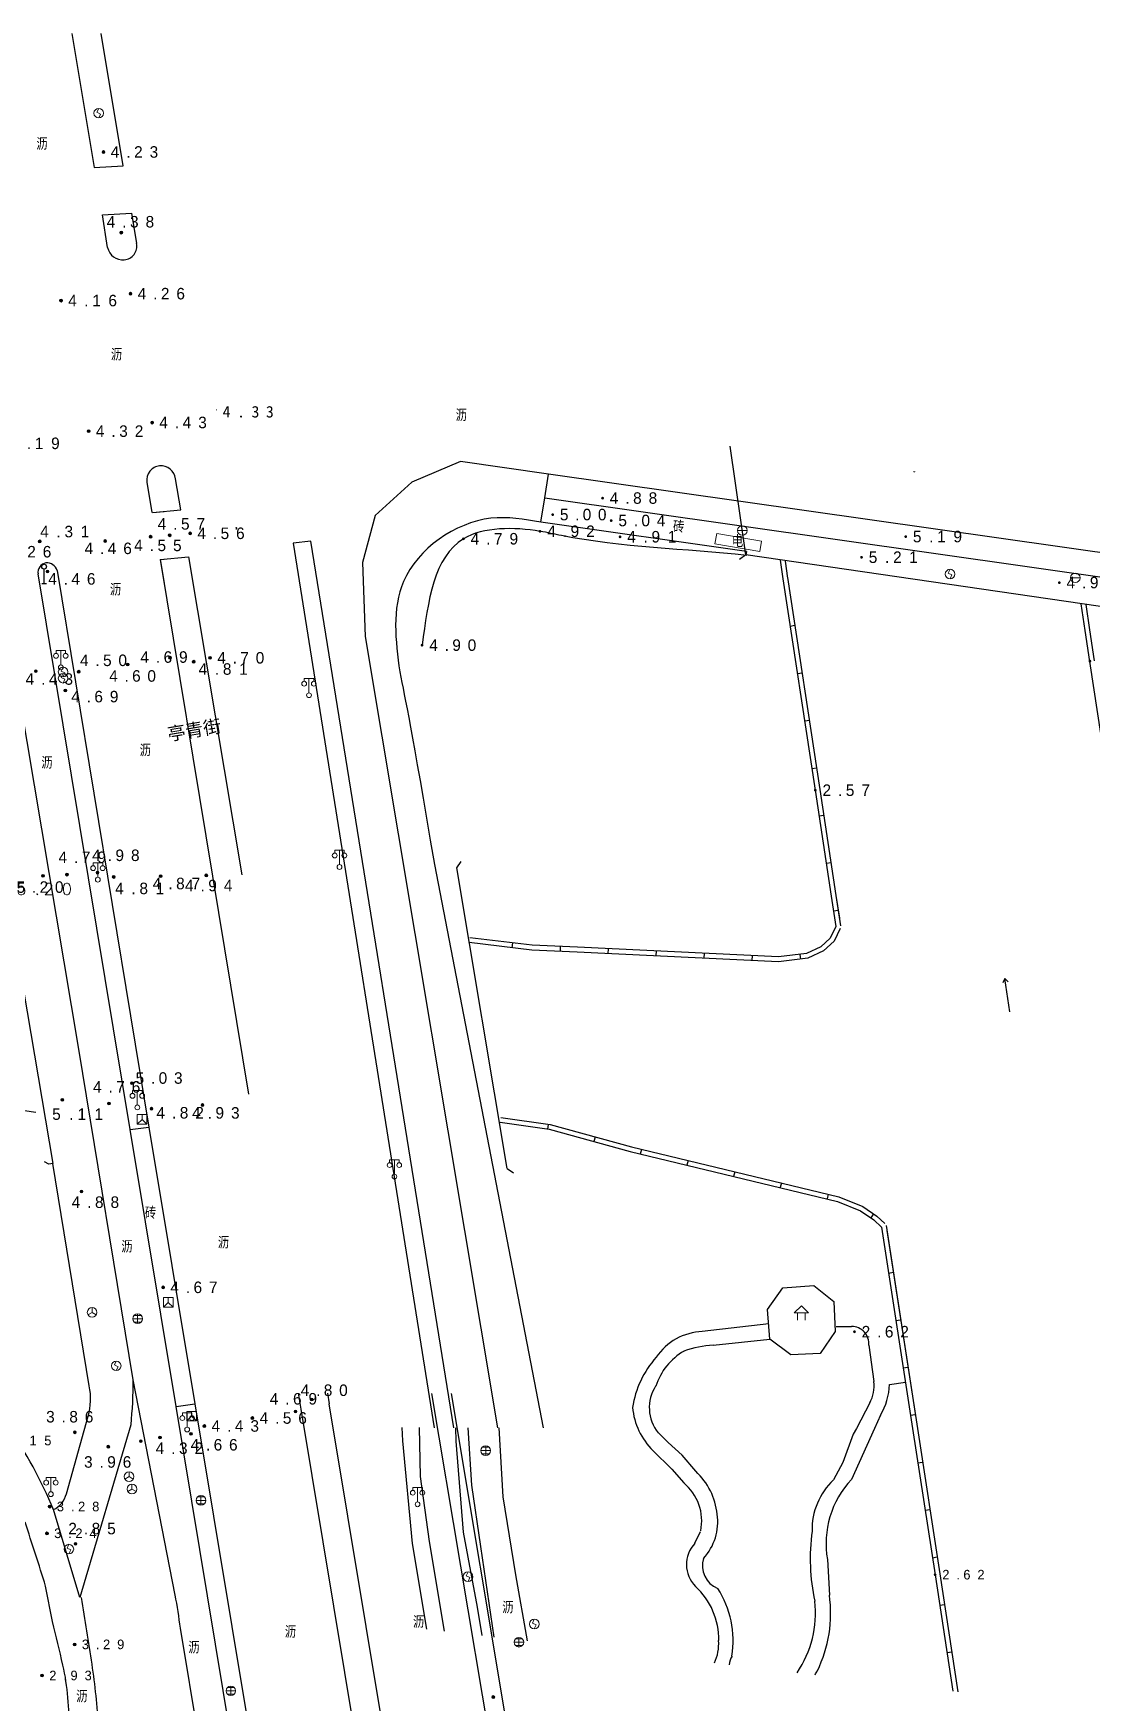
# Model space of a CAD drawing. Header units: metres. Extents: x 342272 to 345188, y 671156 to 672490.
# Drawn here: x 344500.5 to 344610.8, y 672041.9 to 672215.7 of the extents above; entities that cross this region are included whole.
import ezdxf
from ezdxf.enums import TextEntityAlignment as Align

# ---------------------------------------------------------------- set-up
doc = ezdxf.new("R2010")
doc.units = ezdxf.units.M
doc.header["$LTSCALE"] = 0.5
doc.header["$MEASUREMENT"] = 0
doc.layers.add('00-地形', color=251, linetype='Continuous')
doc.layers.add('00-现状标高', color=2, linetype='Continuous', lineweight=0, plot=False)
doc.layers.add('公共设施纪念物', color=8, linetype='Continuous', lineweight=0)
doc.layers.add('通讯及其他管线设施', color=252, linetype='Continuous', lineweight=0)
doc.styles.add('MtXpl_', font='simhei.ttf')
doc.styles.add('正等线体2.0', font='MCS_Chinese1.shx', dxfattribs={"height": 2, "bigfont": 'MCS_Chinese1big.shx'})
doc.styles.add('正等线体2.4', font='MCS_Chinese1.shx', dxfattribs={"height": 2.4, "bigfont": 'MCS_Chinese1big.shx'})
doc.styles.add('细等线体2.5', font='MCS_Chinese1.shx', dxfattribs={"height": 2.5, "bigfont": 'MCS_Chinese1big.shx'})

# ---------------------------------------------------------------- blocks, each defined once
blk = doc.blocks.new('174700')
at = {"layer": '通讯及其他管线设施', "linetype": 'Continuous', "lineweight": 0}
for p, q in [((0, 1), (-0.38, 0.18)), ((-0.38, 0.18), (0.38, -0.18)), ((0, -1), (0.38, -0.18))]:
    blk.add_line(p, q, dxfattribs=at)
blk.add_circle((0, 0), 1, dxfattribs=at)
blk = doc.blocks.new('155210_1')
at = {"layer": '公共设施纪念物', "lineweight": 0}
for p, q in [((-1, 2.9), (-1, 3.5)), ((-1, 3.5), (1, 3.5)), ((0, 0.5), (0, 3.5)), ((1, 3.5), (1, 2.9))]:
    blk.add_line(p, q, dxfattribs=at)
for centre in [(-1, 2.4), (0, 0), (1, 2.4)]:
    blk.add_circle(centre, 0.5, dxfattribs=at)
blk = doc.blocks.new('174602')
at = {"layer": '通讯及其他管线设施', "lineweight": 0}
for p, q in [((-1, 1), (-1, -1)), ((1, 1), (-1, 1)), ((-1, -1), (0, 0)), ((0, 0), (0, 1)), ((0, 0), (1, -1)), ((1, -1), (1, 1)), ((-1, -1), (1, -1))]:
    blk.add_line(p, q, dxfattribs=at)
blk = doc.blocks.new('174201')
at = {"layer": '通讯及其他管线设施', "linetype": 'Continuous', "lineweight": 0}
for p, q in [((-1, 0), (1, 0)), ((-0.7, 0.7), (0.7, 0.7)), ((0, -1), (0, 1)), ((-0.7, -0.7), (0.7, -0.7))]:
    blk.add_line(p, q, dxfattribs=at)
blk.add_circle((0, 0), 1, dxfattribs=at)
blk = doc.blocks.new('174601')
at = {"layer": '通讯及其他管线设施', "lineweight": 0}
for q in [(-0.87, -0.5), (0, 1), (0.87, -0.5)]:
    blk.add_line((0, 0), q, dxfattribs=at)
blk.add_circle((0, 0), 1, dxfattribs=at)
blk = doc.blocks.new('213400_1')
at = {"layer": '00-现状标高', "linetype": 'Continuous', "lineweight": 0}
h = blk.add_hatch(color=256, dxfattribs=at)
edge = h.paths.add_edge_path()
edge.add_arc((0, 0), 0.3, 0, 360)
blk.add_circle((0, 0), 0.3, dxfattribs=at)
blk = doc.blocks.new('213400_3')
at = {"layer": '00-现状标高', "linetype": 'Continuous', "lineweight": 0}
h = blk.add_hatch(color=256, dxfattribs=at)
edge = h.paths.add_edge_path()
edge.add_arc((0, 0), 0.3, 0, 360)
blk = doc.blocks.new('213400_4')
at = {"layer": '00-现状标高', "linetype": 'Continuous', "lineweight": 0}
h = blk.add_hatch(color=256, dxfattribs=at)
edge = h.paths.add_edge_path()
edge.add_arc((0, 0), 0.3, 0, 360)
blk = doc.blocks.new('156602_1')
at = {"layer": '公共设施纪念物', "linetype": 'Continuous', "lineweight": 0}
for p, q in [((0, 3), (-1.5, 1.5)), ((-1.5, 1.5), (1.5, 1.5)), ((-0.8, 1.5), (-0.8, 0)), ((1.5, 1.5), (0, 3)), ((0.8, 1.5), (0.8, 0))]:
    blk.add_line(p, q, dxfattribs=at)
blk = doc.blocks.new('155210')
at = {"layer": '公共设施纪念物', "linetype": 'Continuous', "lineweight": 0}
for p, q in [((-1, 2.9), (-1, 3.5)), ((-1, 3.5), (1, 3.5)), ((0, 0.5), (0, 3.5)), ((1, 3.5), (1, 2.9))]:
    blk.add_line(p, q, dxfattribs=at)
for centre in [(-1, 2.4), (0, 0), (1, 2.4)]:
    blk.add_circle(centre, 0.5, dxfattribs=at)
blk = doc.blocks.new('174700_1')
at = {"layer": '通讯及其他管线设施', "linetype": 'Continuous', "lineweight": 0}
for p, q in [((0, 1), (-0.38, 0.18)), ((-0.38, 0.18), (0.38, -0.18)), ((0, -1), (0.38, -0.18))]:
    blk.add_line(p, q, dxfattribs=at)
blk.add_circle((0, 0), 1, dxfattribs=at)
blk = doc.blocks.new('174100_1')
at = {"layer": '通讯及其他管线设施', "linetype": 'Continuous', "lineweight": 0}
blk.add_line((-1, 0), (1, 0), dxfattribs=at)
blk.add_circle((0, 0), 1, dxfattribs=at)

msp = doc.modelspace()

# ---------------------------------------------------------------- hatches: boundary and pattern name
at = {"layer": '00-地形', "lineweight": -3}
msp.add_hatch(color=256, dxfattribs=at).paths.add_polyline_path([(344592.42, 672170.11), (344592.14, 672170.15, 0.738043)])
at = {"layer": '00-现状标高', "lineweight": 0}
for points in [[(344519.61, 672176.43, 0.483081), (344519.58, 672176.66)], [(344521.62, 672164.04, 1.269781), (344521.58, 672164.33)]]:
    msp.add_hatch(color=256, dxfattribs=at).paths.add_polyline_path(points)

# ---------------------------------------------------------------- linework, layer by layer
at = {"layer": '00-地形', "lineweight": -3}
for p, q in [((344504.54, 672215.75), (344506.87, 672201.78)), ((344509.9, 672201.95), (344507.6, 672215.74)), ((344506.87, 672201.78), (344509.9, 672201.95)), ((344507.72, 672196.85), (344510.74, 672197.02)), ((344508.27, 672193.45), (344507.72, 672196.85)), ((344510.74, 672197.02), (344511.26, 672193.87)), ((344574.75, 672161.43), (344573.12, 672172.74)), ((344545.03, 672171.14), (344539.95, 672169.01)), ((344554.2, 672169.84), (344545.03, 672171.14)), ((344553.8, 672167.38), (344554.2, 672169.84)), ((344745.79, 672142.54), (344554.2, 672169.84)), ((344512.35, 672169.01), (344512.88, 672165.84)), ((344515.88, 672166.13), (344515.34, 672169.35)), ((344539.95, 672169.01), (344536.13, 672165.53)), ((344512.93, 672165.84), (344515.88, 672166.13)), ((344553.39, 672164.84), (344553.8, 672167.38)), ((344553.8, 672167.38), (344745.49, 672140.11)), ((344512.93, 672165.84), (344514.15, 672165.96)), ((344536.13, 672165.53), (344534.8, 672160.65)), ((344574.8, 672161.79), (344553.39, 672164.84)), ((344529.44, 672162.86), (344527.6, 672162.64)), ((344527.6, 672162.64), (344542.28, 672070.52)), ((344544.34, 672070.52), (344529.44, 672162.86)), ((344505.27, 672109.95), (344496.64, 672161.22)), ((344513.73, 672160.95), (344516.69, 672161.21)), ((344513.73, 672160.95), (344514.14, 672160.98)), ((344513.73, 672160.95), (344514.14, 672158.5)), ((344513.73, 672160.95), (344519.18, 672127.98)), ((344516.69, 672161.21), (344522.24, 672128.09)), ((344574.75, 672161.43), (344574.1, 672160.95)), ((344574.8, 672161.79), (344574.75, 672161.43)), ((344613.37, 672155.8), (344574.75, 672161.43)), ((344578.31, 672160.87), (344578.61, 672158.93)), ((344510.63, 672101.56), (344501.02, 672159.44)), ((344501.65, 672158.45), (344501.65, 672159.95)), ((344503, 672159.79), (344512.57, 672101.83)), ((344534.8, 672160.65), (344535.09, 672152.93)), ((344578.83, 672160.79), (344579.1, 672159)), ((344579.08, 672159.07), (344582.47, 672136.99)), ((344501.4, 672158.45), (344501.9, 672158.45)), ((344578.61, 672158.93), (344581.98, 672136.92)), ((344610.09, 672153.56), (344609.68, 672156.33)), ((344610.59, 672153.63), (344610.19, 672156.25)), ((344579.86, 672154.06), (344579.36, 672153.98)), ((344535.09, 672152.93), (344548.86, 672070.51)), ((344610.56, 672150.32), (344610.09, 672153.56)), ((344611.05, 672150.39), (344610.59, 672153.63)), ((344580.61, 672149.12), (344580.12, 672149.04)), ((344615.17, 672120.15), (344610.56, 672150.31)), ((344494.81, 672143.7), (344502.56, 672098.03)), ((344581.37, 672144.18), (344580.88, 672144.1)), ((344582.13, 672139.23), (344581.63, 672139.16)), ((344581.98, 672136.92), (344583.63, 672125.87)), ((344582.47, 672136.99), (344584.13, 672125.94)), ((344582.87, 672134.29), (344582.38, 672134.21)), ((344519.18, 672127.98), (344522.94, 672105.25)), ((344542.31, 672129.17), (344553.64, 672070.5)), ((344544.63, 672128.83), (344545.09, 672129.49)), ((344549.89, 672097.53), (344544.63, 672128.83)), ((344583.62, 672129.34), (344583.12, 672129.27)), ((344583.63, 672125.87), (344584.13, 672122.72)), ((344584.37, 672124.4), (344583.88, 672124.33)), ((344584.13, 672125.94), (344584.5, 672123.59)), ((344584.13, 672125.94), (344584.62, 672122.79)), ((344584.13, 672122.72), (344583.54, 672121.49)), ((344552.44, 672120.27), (344545.94, 672121.04)), ((344552.48, 672120.77), (344546, 672121.53)), ((344550.41, 672120.51), (344550.46, 672121.01)), ((344583.54, 672121.49), (344582.56, 672120.6)), ((344583.94, 672121.18), (344582.85, 672120.18)), ((344584.58, 672122.5), (344583.94, 672121.18)), ((344557.19, 672120.06), (344552.44, 672120.27)), ((344557.21, 672120.56), (344552.48, 672120.77)), ((344555.43, 672120.14), (344555.45, 672120.64)), ((344578.16, 672119.05), (344557.19, 672120.06)), ((344578.14, 672119.56), (344557.21, 672120.56)), ((344560.42, 672119.91), (344560.44, 672120.41)), ((344565.41, 672119.67), (344565.44, 672120.17)), ((344570.41, 672119.43), (344570.43, 672119.93)), ((344575.4, 672119.19), (344575.43, 672119.69)), ((344581.07, 672119.9), (344578.14, 672119.56)), ((344581.21, 672119.41), (344578.16, 672119.05)), ((344580.46, 672119.33), (344580.41, 672119.82)), ((344582.56, 672120.6), (344581.07, 672119.9)), ((344582.85, 672120.18), (344581.21, 672119.41)), ((344601.74, 672117.31), (344601.52, 672116.86)), ((344602.25, 672113.85), (344601.74, 672117.31)), ((344601.74, 672117.31), (344602.08, 672116.95)), ((344448.98, 672111.34), (344500.78, 672103.37)), ((344510.93, 672075.49), (344505.27, 672109.95)), ((344510.63, 672101.56), (344512.57, 672101.83)), ((344512.57, 672101.83), (344517.34, 672073.01)), ((344549.15, 672102.34), (344554.25, 672101.6)), ((344549.22, 672102.84), (344554.35, 672102.09)), ((344554.16, 672102.11), (344554.09, 672101.62)), ((344554.35, 672102.09), (344562.82, 672099.76)), ((344515.4, 672072.73), (344510.63, 672101.56)), ((344554.25, 672101.6), (344562.7, 672099.27)), ((344559.05, 672100.79), (344558.92, 672100.31)), ((344562.7, 672099.27), (344584.28, 672094.09)), ((344562.82, 672099.76), (344584.44, 672094.57)), ((344563.86, 672099.51), (344563.75, 672099.02)), ((344568.73, 672098.34), (344568.61, 672097.85)), ((344502.14, 672097.95), (344501.7, 672098.2)), ((344502.56, 672098.03), (344502.14, 672097.95)), ((344506.36, 672074.87), (344502.56, 672098.03)), ((344549.89, 672097.53), (344550.54, 672097.07)), ((344573.59, 672097.17), (344573.47, 672096.69)), ((344578.45, 672096.01), (344578.33, 672095.52)), ((344583.31, 672094.84), (344583.2, 672094.35)), ((344584.28, 672094.09), (344586.69, 672093.12)), ((344584.44, 672094.57), (344586.92, 672093.56)), ((344586.69, 672093.12), (344588.08, 672092.17)), ((344586.92, 672093.56), (344588.4, 672092.56)), ((344588.03, 672092.8), (344587.75, 672092.39)), ((344588.08, 672092.17), (344588.87, 672091.41)), ((344588.4, 672092.56), (344589.22, 672091.78)), ((344588.87, 672091.41), (344592.11, 672070.43)), ((344589.35, 672091.58), (344592.61, 672070.43)), ((344588.94, 672090.95), (344592.11, 672070.43)), ((344589.43, 672091.05), (344592.61, 672070.43)), ((344590.11, 672086.67), (344589.61, 672086.59)), ((344577, 672082.84), (344578.61, 672085.09)), ((344578.61, 672085.09), (344581.84, 672085.34)), ((344581.84, 672085.34), (344583.9, 672083.67)), ((344577.26, 672079.74), (344577, 672082.84)), ((344583.9, 672083.67), (344584.06, 672080.52)), ((344577.13, 672081.32), (344570.21, 672080.52)), ((344584.14, 672081.06), (344585.76, 672081.06)), ((344590.87, 672081.73), (344590.38, 672081.65)), ((344571.35, 672079.12), (344577.26, 672079.74)), ((344579.43, 672078.09), (344577.26, 672079.74)), ((344584.06, 672080.52), (344582.5, 672078.24)), ((344587.55, 672079.1), (344588.09, 672075.33)), ((344582.5, 672078.24), (344579.43, 672078.09)), ((344591.63, 672076.79), (344591.14, 672076.71)), ((344515.3, 672053.09), (344510.93, 672075.49)), ((344528.1, 672074.1), (344528.38, 672072.44)), ((344531.18, 672074.1), (344531.36, 672072.99)), ((344553.88, 672003.5), (344542.04, 672074.08)), ((344544.06, 672074.08), (344555.82, 672003.65)), ((344589.71, 672075), (344591.37, 672075.25)), ((344515.4, 672072.73), (344517.34, 672073.01)), ((344536.94, 671943.1), (344515.4, 672072.73)), ((344517.34, 672073.01), (344538.92, 671943.42)), ((344528.38, 672072.44), (344540.18, 672001.42)), ((344543.19, 672001.86), (344531.36, 672072.99)), ((344587.65, 672073.1), (344586.26, 672070.44)), ((344503.97, 672063.63), (344506.25, 672071.72)), ((344510.69, 672070.81), (344505.38, 672052.84)), ((344539, 672069.15), (344538.95, 672070.53)), ((344540.85, 672065.45), (344540.75, 672070.53)), ((344544.56, 672069.13), (344544.53, 672070.52)), ((344546.2, 672064.53), (344545.83, 672070.52)), ((344549.03, 672070.51), (344549.43, 672063.3)), ((344588.15, 672070.44), (344585.75, 672065.12)), ((344586.26, 672070.44), (344585.94, 672069.84)), ((344588.78, 672071.83), (344588.15, 672070.44)), ((344592.4, 672071.84), (344591.9, 672071.77)), ((344592.11, 672070.43), (344594.46, 672055.2)), ((344592.61, 672070.43), (344594.95, 672055.28)), ((344540.03, 672058.46), (344539, 672069.15)), ((344545.33, 672059.64), (344544.56, 672069.13)), ((344566.66, 672068.98), (344565.61, 672070)), ((344568.12, 672067.65), (344566.66, 672068.98)), ((344585.94, 672069.84), (344584.85, 672066.88)), ((344565.07, 672068.14), (344567.05, 672066.21)), ((344569.52, 672065.98), (344568.12, 672067.65)), ((344541.78, 672058.66), (344540.85, 672065.45)), ((344567.05, 672066.21), (344568.27, 672064.78)), ((344584.85, 672066.88), (344583.89, 672065.08)), ((344593.16, 672066.9), (344592.66, 672066.83)), ((344547.15, 672058.14), (344546.2, 672064.53)), ((344505.38, 672052.84), (344502.62, 672061.98)), ((344549.43, 672063.3), (344550.76, 672055.18)), ((344593.92, 672061.96), (344593.43, 672061.89)), ((344541.53, 672049.54), (344540.03, 672058.46)), ((344543.37, 672049.32), (344541.78, 672058.66)), ((344546.78, 672051.84), (344545.33, 672059.64)), ((344569.99, 672059.67), (344569.41, 672058.47)), ((344548.53, 672048.71), (344547.15, 672058.14)), ((344583.25, 672056.78), (344583.45, 672053.09)), ((344594.68, 672057.02), (344594.19, 672056.94)), ((344550.76, 672055.18), (344551.96, 672048.31)), ((344594.46, 672055.2), (344596.32, 672043.08)), ((344594.95, 672055.28), (344596.83, 672043.02)), ((344502.54, 672050.32), (344501.8, 672054.01)), ((344547.28, 672048.86), (344546.78, 672051.84)), ((344595.44, 672052.08), (344594.95, 672052)), ((344533.43, 671944), (344515.84, 672049.64)), ((344596.2, 672047.14), (344595.71, 672047.06))]:
    msp.add_line(p, q, dxfattribs=at)
msp.add_circle((344501.65, 672160.2), 0.25, dxfattribs=at)
for centre, radius, start, end in [((344509.9, 672193.57), 1.4, 274.1617, 12.3036), ((344509.82, 672193.74), 1.58, 190.5727, 276.6206), ((344513.86, 672169.2), 1.52, 97.0574, 187.102), ((344513.86, 672169.2), 1.52, 97.0574, 187.102), ((344513.77, 672169.14), 1.58, 7.6273, 93.4965), ((344502.02, 672159.6), 1.01, 100.283, 188.973), ((344501.96, 672159.53), 1.07, 14.1567, 96.3127), ((344585.77, 672079.27), 1.79, 354.5034, 90.4342), ((344570.43, 672074.48), 6.05, 92.0658, 146.1018), ((344572.17, 672067.16), 11.98, 93.922, 108.8294), ((344572.92, 672071.11), 10.09, 138.1007, 171.3888), ((344571.73, 672072.72), 6.72, 120.6132, 161.5025), ((344499.59, 672073.53), 6.9, 344.7885, 11.1836), ((344462.75, 672075.59), 48.19, 354.3082, 359.8807), ((344568.86, 672072.6), 4.17, 147.3027, 218.6782), ((344584.47, 672074.87), 3.64, 330.7892, 7.1253), ((344583.09, 672075.22), 6.62, 329.211, 358.1159), ((344570.16, 672073.3), 7.25, 185.3645, 225.4293), ((344463.93, 672046.38), 41.71, 21.9589, 35.4999), ((344564.67, 672060.74), 7.14, 6.1569, 47.1505), ((344501.57, 672064.22), 2.47, 295.0851, 346.2964), ((344565, 672060.8), 5.15, 348.435, 50.5294), ((344588.73, 672059.9), 7.09, 133.1183, 181.3491), ((344592.88, 672058.44), 9.78, 136.8727, 189.7579), ((344174.04, 671952.28), 343.19, 17.2423, 18.4099), ((344566.15, 672060.72), 5.67, 317.7711, 8.046), ((344571.81, 672056.27), 3.25, 137.4389, 224.5111), ((344601.95, 672056.88), 20.5, 171.9963, 192.5071), ((344572.8, 672056.14), 2.57, 162.6184, 247.3952), ((344473.28, 672044.69), 42.85, 6.6242, 11.3077), ((344564.49, 672048.49), 7.43, 358.8045, 47.7066), ((344563.25, 672048.28), 10.17, 351.24, 32.6379), ((344569.95, 672051.18), 13.63, 333.9424, 8.0309), ((344571.01, 672051.2), 10.99, 325.6373, 6.5144), ((344567, 672048.03), 4.92, 335.7715, 3.6212), ((344575.21, 672045.57), 2.23, 148.5968, 173.3128), ((344574.89, 672048.97), 8.22, 329.2564, 332.6458)]:
    msp.add_arc(centre, radius, start, end, dxfattribs=at)
msp.add_spline([(344553.39, 672164.84), (344548.19, 672165.24), (344539.09, 672158.65), (344538.69, 672149.25)], degree=3, dxfattribs=at)
for points, knots in [([(344574.86, 672161.36), (344568.4, 672162.09), (344561.04, 672162.19), (344551.5, 672164.33), (344542.67, 672164.37), (344541.64, 672156.64), (344541.02, 672152.02)], [0, 0, 0, 0, 0.46723, 0.521567, 0.71445, 1, 1, 1, 1]), ([(344502.12, 671997.12), (344502.22, 671999.02), (344502.32, 672000.91), (344502.42, 672002.8), (344502.53, 672004.88), (344502.64, 672006.95), (344502.81, 672009.03), (344503.11, 672012.72), (344504.83, 672016.15), (344505.57, 672019.78), (344506.27, 672023.22), (344506.91, 672026.66), (344507.26, 672030.16), (344507.56, 672033.2), (344507.63, 672036.28), (344507.37, 672039.32), (344507.19, 672041.51), (344506.97, 672043.7), (344506.64, 672045.87), (344506.28, 672048.19), (344505.92, 672050.51), (344505.56, 672052.84)], [0, 0, 0, 0, 0.100925, 0.100925, 0.100925, 0.211612, 0.211612, 0.211612, 0.408598, 0.408598, 0.408598, 0.595239, 0.595239, 0.595239, 0.75789, 0.75789, 0.75789, 0.874885, 0.874885, 0.874885, 1, 1, 1, 1]), ([(344499.31, 671996.03), (344499.38, 671998.09), (344499.45, 672000.14), (344499.51, 672002.2), (344499.58, 672004.3), (344499.65, 672006.39), (344499.94, 672008.48), (344500.45, 672012.21), (344501.65, 672015.8), (344502.39, 672019.49), (344503.08, 672022.93), (344503.76, 672026.36), (344504.23, 672029.84), (344504.64, 672032.86), (344504.53, 672035.93), (344504.36, 672038.97), (344504.23, 672041.25), (344504.13, 672043.56), (344503.61, 672045.79), (344503.25, 672047.3), (344502.9, 672048.81), (344502.54, 672050.32)], [0, 0, 0, 0, 0.112352, 0.112352, 0.112352, 0.22695, 0.22695, 0.22695, 0.432424, 0.432424, 0.432424, 0.623827, 0.623827, 0.623827, 0.790208, 0.790208, 0.790208, 0.915127, 0.915127, 0.915127, 1, 1, 1, 1])]:
    msp.add_open_spline(points, degree=3, knots=knots, dxfattribs=at)
msp.add_open_spline([(344538.69, 672149.25), (344539.29, 672146.34), (344539.89, 672143.44), (344542.31, 672129.17)], degree=3, dxfattribs=at)
at = {"layer": '00-现状标高', "lineweight": 0}
msp.add_point((344501.68, 672128), dxfattribs=at)
at = {"layer": '通讯及其他管线设施', "lineweight": 0}
for p, q in [((344507.34, 672207.94), (344507.15, 672207.53)), ((344507.15, 672207.53), (344507.53, 672207.35)), ((344507.34, 672206.94), (344507.53, 672207.35))]:
    msp.add_line(p, q, dxfattribs=at)
at = {"layer": '通讯及其他管线设施', "lineweight": 0, "flags": 128}
msp.add_lwpolyline([(344571.53, 672162.57), (344576.19, 672161.77), (344576.38, 672162.86), (344571.72, 672163.67), (344571.53, 672162.57)], dxfattribs=at)
at = {"layer": '通讯及其他管线设施', "lineweight": 0}
msp.add_circle((344507.34, 672207.44), 0.5, dxfattribs=at)

# ---------------------------------------------------------------- block references
at = {"layer": '00-现状标高', "lineweight": 0, "xscale": 0.5, "yscale": 0.5, "zscale": 0.5}
for name, p in [('213400_1', (344507.84, 672203.39)), ('213400_1', (344509.69, 672195)), ('213400_1', (344510.65, 672188.63)), ('213400_1', (344503.41, 672187.91)), ('213400_1', (344512.9, 672175.21)), ('213400_1', (344506.29, 672174.31)), ('213400_1', (344501.19, 672162.83)), ('213400_1', (344508.01, 672162.87)), ('213400_1', (344512.74, 672163.32)), ('213400_1', (344514.73, 672163.47)), ('213400_1', (344516.87, 672163.67)), ('213400_1', (344502, 672159.7)), ('213400_1', (344514.77, 672150.72)), ('213400_1', (344517.23, 672150.3)), ('213400_1', (344518.94, 672150.7)), ('213400_1', (344500.79, 672149.32)), ('213400_1', (344505.25, 672149.26)), ('213400_1', (344510.36, 672150.01)), ('213400_1', (344503.86, 672147.3)), ('213400_1', (344501.53, 672128)), ('213400_1', (344504.03, 672128.13)), ('213400_1', (344507.21, 672128.33)), ('213400_1', (344508.9, 672127.88)), ('213400_1', (344513.79, 672127.97)), ('213400_1', (344518.54, 672128.05)), ('213400_1', (344510.8, 672106.4)), ('213400_1', (344503.54, 672104.67)), ('213400_1', (344508.4, 672104.29)), ('213400_1', (344512.84, 672103.74)), ('213400_1', (344518.15, 672104.12)), ('213400_1', (344505.54, 672095.12)), ('213400_1', (344514.05, 672085.13)), ('213400_1', (344527.83, 672072.2)), ('213400_1', (344529.51, 672073.46)), ('213400_1', (344518.34, 672070.69)), ('213400_1', (344523.35, 672071.52)), ('213400_1', (344504.85, 672070.04)), ('213400_1', (344508.33, 672068.54)), ('213400_1', (344511.72, 672069.12)), ('213400_1', (344513.72, 672069.5)), ('213400_1', (344516.94, 672069.88)), ('213400_1', (344502.23, 672062.3)), ('213400_1', (344501.95, 672059.51)), ('213400_1', (344504.92, 672058.42)), ('213400_3', (344594.46, 672055.2)), ('213400_1', (344504.83, 672047.94)), ('213400_1', (344501.44, 672044.7)), ('213400_1', (344548.44, 672042.46))]:
    msp.add_blockref(name, p, dxfattribs=at)
at = {"layer": '00-现状标高', "linetype": 'Continuous', "lineweight": 0, "xscale": 0.5, "yscale": 0.5, "zscale": 0.5}
for p in [(344559.82, 672167.34), (344554.63, 672165.62), (344560.72, 672165), (344545.33, 672163.1), (344553.31, 672163.88), (344561.64, 672163.31), (344591.4, 672163.33), (344586.8, 672161.18), (344607.4, 672158.54), (344541.02, 672152.02), (344610.59, 672150.36), (344581.98, 672136.92), (344586.06, 672080.51)]:
    msp.add_blockref('213400_4', p, dxfattribs=at)
at = {"layer": '公共设施纪念物', "lineweight": 0, "xscale": 0.5, "yscale": 0.5, "zscale": 0.5}
for name, p in [('155210_1', (344503.39, 672149.71)), ('155210', (344529.24, 672146.81)), ('155210', (344532.42, 672128.92)), ('155210_1', (344507.25, 672127.6)), ('155210_1', (344511.36, 672103.88)), ('155210', (344538.14, 672096.67)), ('156602_1', (344580.53, 672081.72)), ('155210_1', (344516.55, 672070.32)), ('155210_1', (344502.36, 672063.59)), ('155210_1', (344540.55, 672062.54))]:
    msp.add_blockref(name, p, dxfattribs=at)
at = {"layer": '通讯及其他管线设施', "lineweight": 0, "xscale": 0.5, "yscale": 0.5, "zscale": 0.5}
for name, p in [('174100_1', (344574.38, 672163.97)), ('174700_1', (344596.02, 672159.43)), ('174100_1', (344609.06, 672159.04)), ('174700', (344503.63, 672149.23)), ('174700', (344503.63, 672148.58)), ('174602', (344511.86, 672102.63)), ('174601', (344506.65, 672082.53)), ('174602', (344514.58, 672083.57)), ('174201', (344511.39, 672081.87)), ('174700', (344509.16, 672076.96)), ('174602', (344517.01, 672071.72)), ('174201', (344547.65, 672068.13)), ('174601', (344510.5, 672065.42)), ('174601', (344510.8, 672064.13)), ('174201', (344517.99, 672062.95)), ('174700', (344504.23, 672057.87)), ('174700', (344545.81, 672055)), ('174700', (344552.71, 672050.07)), ('174201', (344551.11, 672048.17)), ('174201', (344521.1, 672043.11))]:
    msp.add_blockref(name, p, dxfattribs=at)

# ---------------------------------------------------------------- texts
at = {"layer": '00-地形', "lineweight": -3, "style": '细等线体2.5'}
for s, p in [('沥', (344500.84, 672203.61)), ('沥', (344508.6, 672181.66)), ('沥', (344544.52, 672175.35)), ('砖', (344567.17, 672163.73)), ('沥', (344508.5, 672157.18)), ('沥', (344511.6, 672140.44)), ('沥', (344501.36, 672139.15)), ('砖', (344512.15, 672092.26)), ('沥', (344509.69, 672088.74)), ('沥', (344519.74, 672089.17)), ('沥', (344549.37, 672051.17)), ('沥', (344526.72, 672048.62)), ('沥', (344540.07, 672049.65)), ('沥', (344516.67, 672046.99)), ('沥', (344504.99, 672041.9))]:
    msp.add_text(s, height=1.25, dxfattribs=at).set_placement(p)
msp.add_text('电', height=1.25, dxfattribs=at).set_placement((344573.88, 672162.85), align=Align.MIDDLE_CENTER)
at = {"layer": '00-地形', "lineweight": -3, "style": 'MtXpl_'}
msp.add_text('亭青街', height=1.375, rotation=9.49, dxfattribs=at).set_placement((344514.63, 672142.05))
at = {"layer": '00-现状标高', "lineweight": 0, "attachment_point": 4}
for s, insert, char_height, line_spacing_factor, style in [('\\T1.816;4.23', (344508.59, 672203.39), 1.2, 0.722892, '正等线体2.4'), ('\\T1.816;4.38', (344508.17, 672196.12), 1.2, 0.722892, '正等线体2.4'), ('\\T1.805;4.26', (344511.4, 672188.63), 1.2, 0.722892, '正等线体2.4'), ('\\T1.877;4.16', (344504.16, 672187.91), 1.2, 0.722892, '正等线体2.4'), ('\\F黑体big.shx;\\T1.841;4.33', (344520.25, 672176.33), 1.2, 0.60241, '正等线体2.4'), ('\\T1.816;4.32', (344507.04, 672174.31), 1.2, 0.722892, '正等线体2.4'), ('\\T1.816;4.43', (344513.65, 672175.21), 1.2, 0.722892, '正等线体2.4'), ('\\T1.891;4.19', (344498.16, 672173.04), 1.2, 0.722892, '正等线体2.4'), ('\\T1.816;4.88', (344560.57, 672167.34), 1.2, 0.722892, '正等线体2.4'), ('\\T1.773;5.00', (344555.38, 672165.62), 1.2, 0.722892, '正等线体2.4'), ('\\T1.891;4.31', (344501.24, 672163.85), 1.2, 0.722892, '正等线体2.4'), ('\\T1.816;4.57', (344513.48, 672164.65), 1.2, 0.722892, '正等线体2.4'), ('\\T1.805;4.56', (344517.62, 672163.67), 1.2, 0.722892, '正等线体2.4'), ('\\T1.816;4.92', (344554.06, 672163.88), 1.2, 0.722892, '正等线体2.4'), ('\\T1.794;5.04', (344561.47, 672165), 1.2, 0.722892, '正等线体2.4'), ('\\T1.805;4.46', (344505.87, 672162.1), 1.2, 0.722892, '正等线体2.4'), ('\\T1.816;4.55', (344511.03, 672162.41), 1.2, 0.722892, '正等线体2.4'), ('\\T1.816;4.79', (344546.08, 672163.1), 1.2, 0.722892, '正等线体2.4'), ('\\T1.891;4.91', (344562.39, 672163.31), 1.2, 0.722892, '正等线体2.4'), ('\\T1.891;5.19', (344592.15, 672163.33), 1.2, 0.722892, '正等线体2.4'), ('\\T1.805;4.26', (344497.48, 672161.75), 1.2, 0.722892, '正等线体2.4'), ('\\T1.891;5.21', (344587.55, 672161.18), 1.2, 0.722892, '正等线体2.4'), ('\\T1.805;4.46', (344502.08, 672158.92), 1.2, 0.722892, '正等线体2.4'), ('\\T1.816;4.94', (344608.15, 672158.54), 1.2, 0.722892, '正等线体2.4'), ('\\T1.794;4.90', (344541.77, 672152.02), 1.2, 0.722892, '正等线体2.4'), ('\\T1.794;4.50', (344505.39, 672150.44), 1.2, 0.722892, '正等线体2.4'), ('\\T1.805;4.69', (344511.68, 672150.78), 1.2, 0.722892, '正等线体2.4'), ('\\T1.794;4.70', (344519.69, 672150.7), 1.2, 0.722892, '正等线体2.4'), ('\\T1.816;4.43', (344499.72, 672148.49), 1.2, 0.722892, '正等线体2.4'), ('\\T1.783;4.60', (344508.43, 672148.81), 1.2, 0.722892, '正等线体2.4'), ('\\T1.891;4.81', (344517.74, 672149.53), 1.2, 0.722892, '正等线体2.4'), ('\\T1.805;4.69', (344504.47, 672146.66), 1.2, 0.722892, '正等线体2.4'), ('\\T1.816;2.57', (344582.73, 672136.91), 1.2, 0.722892, '正等线体2.4'), ('\\T1.816;4.79', (344503.15, 672129.92), 1.2, 0.722892, '正等线体2.4'), ('\\T1.816;4.98', (344506.65, 672130.13), 1.2, 0.722892, '正等线体2.4'), ('\\T1.816;4.87', (344512.97, 672127.19), 1.2, 0.722892, '正等线体2.4'), ('\\T1.794;5.20', (344498.78, 672126.82), 1.2, 0.722892, '正等线体2.4'), ('\\fSimplex|b0|i0|c0|p7;\\T1.841;5.20', (344498.78, 672126.62), 1.2, 0.60241, '正等线体2.4'), ('\\T1.891;4.81', (344509.05, 672126.68), 1.2, 0.722892, '正等线体2.4'), ('\\T1.816;4.94', (344516.32, 672126.98), 1.2, 0.722892, '正等线体2.4'), ('\\T1.794;5.03', (344511.18, 672106.93), 1.2, 0.722892, '正等线体2.4'), ('\\T1.805;4.76', (344506.75, 672106.01), 1.2, 0.722892, '正等线体2.4'), ('\\T1.980;5.11', (344502.49, 672103.17), 1.2, 0.722892, '正等线体2.4'), ('\\T1.816;4.82', (344513.35, 672103.31), 1.2, 0.722892, '正等线体2.4'), ('\\T1.816;4.93', (344517.07, 672103.3), 1.2, 0.722892, '正等线体2.4'), ('\\T1.816;4.88', (344504.52, 672094), 1.2, 0.722892, '正等线体2.4'), ('\\T1.805;4.67', (344514.8, 672085.13), 1.2, 0.722892, '正等线体2.4'), ('\\T1.805;2.62', (344586.81, 672080.51), 1.2, 0.722892, '正等线体2.4'), ('\\T1.805;4.69', (344525.16, 672073.52), 1.2, 0.722892, '正等线体2.4'), ('\\T1.794;4.80', (344528.38, 672074.41), 1.2, 0.722892, '正等线体2.4'), ('\\T1.805;3.86', (344501.86, 672071.65), 1.2, 0.722892, '正等线体2.4'), ('\\T1.805;4.56', (344524.1, 672071.52), 1.2, 0.722892, '正等线体2.4'), ('\\T1.816;4.43', (344519.09, 672070.69), 1.2, 0.722892, '正等线体2.4'), ('\\T2.069;3.15', (344497.82, 672069.17), 1, 0.722892, '正等线体2.0'), ('\\T1.816;4.32', (344513.27, 672068.37), 1.2, 0.722892, '正等线体2.4'), ('\\T1.794;4.66', (344516.91, 672068.73), 1.2, 0.722892, '正等线体2.4'), ('\\T1.805;3.96', (344505.81, 672066.94), 1.2, 0.722892, '正等线体2.4'), ('\\T1.979;3.28', (344502.98, 672062.3), 1, 0.722892, '正等线体2.0'), ('\\T1.979;3.24', (344502.7, 672059.51), 1, 0.722892, '正等线体2.0'), ('\\T1.816;2.85', (344504.17, 672060), 1.2, 0.722892, '正等线体2.4'), ('\\T1.966;2.62', (344595.21, 672055.2), 1, 0.722892, '正等线体2.0'), ('\\T1.979;3.29', (344505.58, 672047.94), 1, 0.722892, '正等线体2.0'), ('\\T1.979;2.93', (344502.19, 672044.7), 1, 0.722892, '正等线体2.0')]:
    msp.add_mtext(s, dxfattribs=dict(at, insert=insert, char_height=char_height, line_spacing_factor=line_spacing_factor, style=style))

doc.saveas('drawing.dxf')
